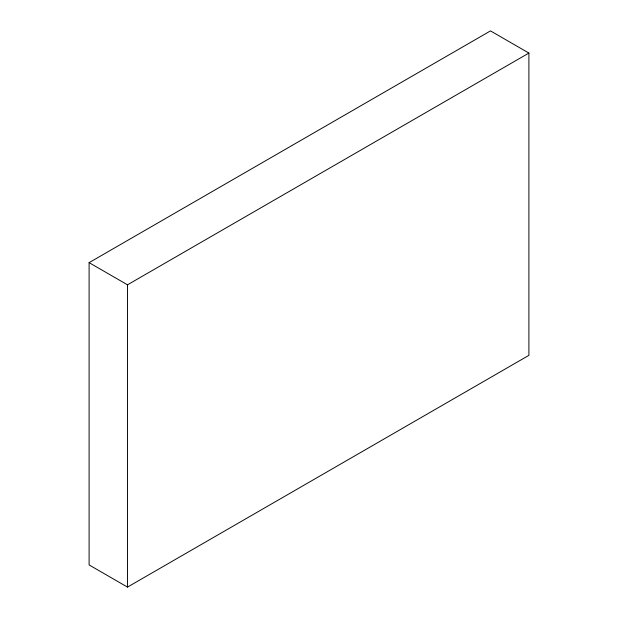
<?xml version="1.0" encoding="UTF-8"?>
<svg xmlns="http://www.w3.org/2000/svg" width="618" height="618" viewBox="0 0 618 618"><rect width="100%" height="100%" fill="white"/><g stroke="black" fill="none" stroke-linecap="round" stroke-linejoin="round"><path stroke-width="0.93" d="M89.1 262.65L490.507 30.9L528.9 53.071L528.9 355.35L127.493 587.1L89.1 564.929L89.1 262.65L127.493 284.813L528.9 53.071M127.493 284.813L127.493 587.1"/></g></svg>
